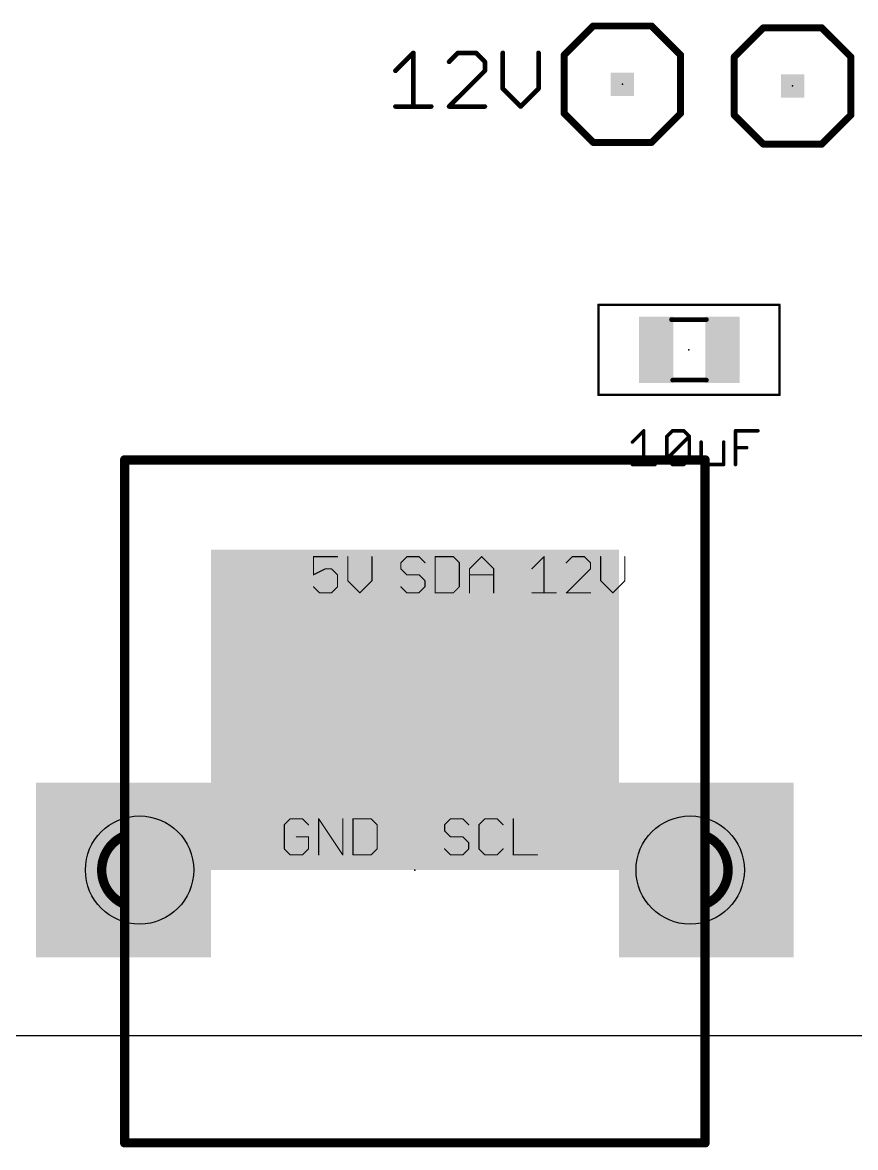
# Model space of a CAD drawing. Extents: x -5 to 95, y -7 to 91.
# Drawn here: x 57.83 to 75.98, y -5.34 to 19.19 of the extents above; entities that cross this region are included whole.
import ezdxf

# ---------------------------------------------------------------- set-up
doc = ezdxf.new("R2010")
doc.units = 0
for name, color, linetype in [('20', 7, 'CONTINUOUS'), ('21', 253, 'CONTINUOUS'), ('23', 7, 'CONTINUOUS'), ('27', 253, 'CONTINUOUS'), ('39', 22, 'CONTINUOUS'), ('41', 22, 'CONTINUOUS'), ('42', 175, 'CONTINUOUS'), ('43', 82, 'CONTINUOUS'), ('51', 253, 'CONTINUOUS')]:
    doc.layers.add(name, color=color, linetype=linetype)

# ---------------------------------------------------------------- blocks, each defined once
blk = doc.blocks.new('RECT')
blk.add_solid([(-0.5, -0.5), (0.5, -0.5), (-0.5, 0.5), (0.5, 0.5)])

msp = doc.modelspace()

# ---------------------------------------------------------------- linework, layer by layer
at = {"layer": '20'}
msp.add_line((-5, -2.9), (95, -2.9), dxfattribs=at)
for centre in [(60.38, 0.7098), (72.38, 0.7098)]:
    msp.add_circle(centre, 1.18, dxfattribs=at)
at = {"layer": '21'}
for points, const_width in [([(70.2671, 19.1177), (69.6321, 18.4827)], 0.1524), ([(70.2671, 19.1177), (71.5371, 19.1177)], 0.1524), ([(71.5371, 19.1177), (72.1721, 18.4827)], 0.1524), ([(73.9757, 19.0792), (73.3407, 18.4442)], 0.1524), ([(73.9757, 19.0792), (75.2457, 19.0792)], 0.1524), ([(75.2457, 19.0792), (75.8807, 18.4442)], 0.1524), ([(69.6321, 18.4827), (69.6321, 17.2127)], 0.1524), ([(72.1721, 18.4827), (72.1721, 17.2127)], 0.1524), ([(73.3407, 18.4442), (73.3407, 17.1742)], 0.1524), ([(75.8807, 18.4442), (75.8807, 17.1742)], 0.1524), ([(69.6321, 17.2127), (70.2671, 16.5777)], 0.1524), ([(72.1721, 17.2127), (71.5371, 16.5777)], 0.1524), ([(73.3407, 17.1742), (73.9757, 16.5392)], 0.1524), ([(75.8807, 17.1742), (75.2457, 16.5392)], 0.1524), ([(71.5371, 16.5777), (70.2671, 16.5777)], 0.1524), ([(75.2457, 16.5392), (73.9757, 16.5392)], 0.1524), ([(72.7049, 9.6548), (60.055, 9.6548)], 0.2032), ([(60.055, 9.6548), (60.055, 1.4598)], 0.2032), ([(72.7049, -0.0402), (72.7049, 9.6548)], 0.2032), ([(64.6955, 7.5431), (64.1702, 7.5431)], 0.0254), ([(64.1702, 7.5431), (64.1702, 7.1491)], 0.0254), ([(64.9186, 7.5431), (64.9186, 7.0177)], 0.0254), ([(65.4439, 7.0177), (65.4439, 7.5431)], 0.0254), ([(66.2065, 7.5431), (66.0752, 7.4118)], 0.0254), ([(66.0752, 7.4118), (66.0752, 7.2804)], 0.0254), ([(66.4692, 7.5431), (66.2065, 7.5431)], 0.0254), ([(66.6005, 7.4118), (66.4692, 7.5431)], 0.0254), ([(66.8236, 7.5431), (66.8236, 6.755)], 0.0254), ([(67.2176, 7.5431), (66.8236, 7.5431)], 0.0254), ([(67.3489, 7.4118), (67.2176, 7.5431)], 0.0254), ([(67.3489, 6.8864), (67.3489, 7.4118)], 0.0254), ([(67.572, 7.2804), (67.8347, 7.5431)], 0.0254), ([(67.8347, 7.5431), (68.0974, 7.2804)], 0.0254), ([(68.9327, 7.2804), (69.1953, 7.5431)], 0.0254), ([(69.1953, 7.5431), (69.1953, 6.755)], 0.0254), ([(69.8124, 7.5431), (69.6811, 7.4118)], 0.0254), ([(70.0751, 7.5431), (69.8124, 7.5431)], 0.0254), ([(70.2064, 7.4118), (70.0751, 7.5431)], 0.0254), ([(70.2064, 7.2804), (70.2064, 7.4118)], 0.0254), ([(70.4295, 7.5431), (70.4295, 7.0177)], 0.0254), ([(70.9549, 7.0177), (70.9549, 7.5431)], 0.0254), ([(64.1702, 7.1491), (64.4328, 7.2804)], 0.0254), ([(64.4328, 7.2804), (64.5642, 7.2804)], 0.0254), ([(64.5642, 7.2804), (64.6955, 7.1491)], 0.0254), ([(64.6955, 7.1491), (64.6955, 6.8864)], 0.0254), ([(66.0752, 7.2804), (66.2065, 7.1491)], 0.0254), ([(66.2065, 7.1491), (66.4692, 7.1491)], 0.0254), ([(66.4692, 7.1491), (66.6005, 7.0177)], 0.0254), ([(67.572, 6.755), (67.572, 7.2804)], 0.0254), ([(67.572, 7.1491), (68.0974, 7.1491)], 0.0254), ([(68.0974, 7.2804), (68.0974, 6.755)], 0.0254), ([(69.6811, 6.755), (70.2064, 7.2804)], 0.0254), ([(64.3015, 6.755), (64.1702, 6.8864)], 0.0254), ([(64.6955, 6.8864), (64.5642, 6.755)], 0.0254), ([(64.9186, 7.0177), (65.1813, 6.755)], 0.0254), ([(65.1813, 6.755), (65.4439, 7.0177)], 0.0254), ([(66.2065, 6.755), (66.0752, 6.8864)], 0.0254), ([(66.6005, 6.8864), (66.4692, 6.755)], 0.0254), ([(66.6005, 7.0177), (66.6005, 6.8864)], 0.0254), ([(67.2176, 6.755), (67.3489, 6.8864)], 0.0254), ([(70.4295, 7.0177), (70.6922, 6.755)], 0.0254), ([(70.6922, 6.755), (70.9549, 7.0177)], 0.0254), ([(64.5642, 6.755), (64.3015, 6.755)], 0.0254), ([(66.4692, 6.755), (66.2065, 6.755)], 0.0254), ([(66.8236, 6.755), (67.2176, 6.755)], 0.0254), ([(68.9327, 6.755), (69.458, 6.755)], 0.0254), ([(70.2064, 6.755), (69.6811, 6.755)], 0.0254), ([(63.6665, 1.8281), (63.5352, 1.6968)], 0.0254), ([(63.9292, 1.8281), (63.6665, 1.8281)], 0.0254), ([(64.0605, 1.6968), (63.9292, 1.8281)], 0.0254), ([(64.2836, 1.04), (64.2836, 1.8281)], 0.0254), ([(64.2836, 1.8281), (64.8089, 1.04)], 0.0254), ([(64.8089, 1.04), (64.8089, 1.8281)], 0.0254), ([(65.032, 1.8281), (65.032, 1.04)], 0.0254), ([(65.426, 1.8281), (65.032, 1.8281)], 0.0254), ([(65.5574, 1.6968), (65.426, 1.8281)], 0.0254), ([(67.159, 1.8281), (67.0277, 1.6968)], 0.0254), ([(67.4217, 1.8281), (67.159, 1.8281)], 0.0254), ([(67.553, 1.6968), (67.4217, 1.8281)], 0.0254), ([(67.9074, 1.8281), (67.7761, 1.6968)], 0.0254), ([(68.1701, 1.8281), (67.9074, 1.8281)], 0.0254), ([(68.3014, 1.6968), (68.1701, 1.8281)], 0.0254), ([(68.5245, 1.8281), (68.5245, 1.04)], 0.0254), ([(60.055, 1.4598), (60.055, -0.0402)], 0.2032), ([(63.5352, 1.6968), (63.5352, 1.1714)], 0.0254), ([(65.5574, 1.1714), (65.5574, 1.6968)], 0.0254), ([(67.0277, 1.6968), (67.0277, 1.5654)], 0.0254), ([(67.0277, 1.5654), (67.159, 1.4341)], 0.0254), ([(67.7761, 1.6968), (67.7761, 1.1714)], 0.0254), ([(64.0605, 1.4341), (63.7978, 1.4341)], 0.0254), ([(64.0605, 1.1714), (64.0605, 1.4341)], 0.0254), ([(67.159, 1.4341), (67.4217, 1.4341)], 0.0254), ([(67.4217, 1.4341), (67.553, 1.3027)], 0.0254), ([(67.553, 1.3027), (67.553, 1.1714)], 0.0254), ([(63.5352, 1.1714), (63.6665, 1.04)], 0.0254), ([(63.6665, 1.04), (63.9292, 1.04)], 0.0254), ([(63.9292, 1.04), (64.0605, 1.1714)], 0.0254), ([(65.032, 1.04), (65.426, 1.04)], 0.0254), ([(65.426, 1.04), (65.5574, 1.1714)], 0.0254), ([(67.159, 1.04), (67.0277, 1.1714)], 0.0254), ([(67.4217, 1.04), (67.159, 1.04)], 0.0254), ([(67.553, 1.1714), (67.4217, 1.04)], 0.0254), ([(67.7761, 1.1714), (67.9074, 1.04)], 0.0254), ([(67.9074, 1.04), (68.1701, 1.04)], 0.0254), ([(68.1701, 1.04), (68.3014, 1.1714)], 0.0254), ([(68.5245, 1.04), (69.0499, 1.04)], 0.0254), ([(60.055, -0.0402), (60.055, -5.2402)], 0.2032), ([(72.7049, -5.2402), (72.7049, -0.0402)], 0.2032), ([(60.055, -5.2402), (72.7049, -5.2402)], 0.2032)]:
    msp.add_lwpolyline(points, dxfattribs=dict(at, const_width=const_width))
for points, const_width in [([(70.2671, 19.1558, 1), (70.2671, 19.0796)], 0.0762), ([(70.294, 19.0908, 1), (70.2401, 19.1447)], 0.0762), ([(71.564, 19.1447, 1), (71.5101, 19.0908)], 0.0762), ([(71.5371, 19.0796, 1), (71.5371, 19.1558)], 0.0762), ([(73.9757, 19.1173, 1), (73.9757, 19.0411)], 0.0762), ([(74.0027, 19.0522, 1), (73.9488, 19.1061)], 0.0762), ([(75.2727, 19.1061, 1), (75.2188, 19.0522)], 0.0762), ([(75.2457, 19.0411, 1), (75.2457, 19.1173)], 0.0762), ([(69.6051, 18.5097, 1), (69.659, 18.4558)], 0.0762), ([(69.6702, 18.4827, 1), (69.594, 18.4827)], 0.0762), ([(72.2102, 18.4827, 1), (72.134, 18.4827)], 0.0762), ([(72.1451, 18.4558, 1), (72.199, 18.5097)], 0.0762), ([(73.3788, 18.4442, 1), (73.3026, 18.4442)], 0.0762), ([(73.3138, 18.4711, 1), (73.3677, 18.4172)], 0.0762), ([(75.9188, 18.4442, 1), (75.8426, 18.4442)], 0.0762), ([(75.8538, 18.4172, 1), (75.9077, 18.4711)], 0.0762), ([(69.659, 17.2397, 1), (69.6051, 17.1858)], 0.0762), ([(69.594, 17.2127, 1), (69.6702, 17.2127)], 0.0762), ([(72.134, 17.2127, 1), (72.2102, 17.2127)], 0.0762), ([(72.199, 17.1858, 1), (72.1451, 17.2397)], 0.0762), ([(73.3677, 17.2011, 1), (73.3138, 17.1472)], 0.0762), ([(73.3026, 17.1742, 1), (73.3788, 17.1742)], 0.0762), ([(75.8426, 17.1742, 1), (75.9188, 17.1742)], 0.0762), ([(75.9077, 17.1472, 1), (75.8538, 17.2011)], 0.0762), ([(70.2671, 16.6158, 1), (70.2671, 16.5396)], 0.0762), ([(70.2401, 16.5508, 1), (70.294, 16.6047)], 0.0762), ([(71.5101, 16.6047, 1), (71.564, 16.5508)], 0.0762), ([(71.5371, 16.5396, 1), (71.5371, 16.6158)], 0.0762), ([(73.9757, 16.5773, 1), (73.9757, 16.5011)], 0.0762), ([(73.9488, 16.5122, 1), (74.0027, 16.5661)], 0.0762), ([(75.2188, 16.5661, 1), (75.2727, 16.5122)], 0.0762), ([(75.2457, 16.5011, 1), (75.2457, 16.5773)], 0.0762), ([(60.055, 9.7056, 1), (60.055, 9.604)], 0.1016), ([(60.1058, 9.6548, 1), (60.0042, 9.6548)], 0.1016), ([(72.7557, 9.6548, 1), (72.6542, 9.6548)], 0.1016), ([(72.7049, 9.604, 1), (72.7049, 9.7056)], 0.1016), ([(64.1702, 7.5495, 1), (64.1702, 7.5368)], 0.0127), ([(64.1765, 7.5431, 1), (64.1638, 7.5431)], 0.0127), ([(64.6955, 7.5368, 1), (64.6955, 7.5495)], 0.0127), ([(64.9249, 7.5431, 1), (64.9122, 7.5431)], 0.0127), ([(65.4503, 7.5431, 1), (65.4376, 7.5431)], 0.0127), ([(66.0815, 7.4118, 1), (66.0688, 7.4118)], 0.0127), ([(66.0707, 7.4162, 1), (66.0796, 7.4073)], 0.0127), ([(66.2065, 7.5495, 1), (66.2065, 7.5368)], 0.0127), ([(66.211, 7.5386, 1), (66.202, 7.5476)], 0.0127), ([(66.4737, 7.5476, 1), (66.4647, 7.5386)], 0.0127), ([(66.4692, 7.5368, 1), (66.4692, 7.5495)], 0.0127), ([(66.596, 7.4073, 1), (66.605, 7.4162)], 0.0127), ([(66.8236, 7.5495, 1), (66.8236, 7.5368)], 0.0127), ([(66.8299, 7.5431, 1), (66.8172, 7.5431)], 0.0127), ([(67.2221, 7.5476, 1), (67.2131, 7.5386)], 0.0127), ([(67.2176, 7.5368, 1), (67.2176, 7.5495)], 0.0127), ([(67.3553, 7.4118, 1), (67.3426, 7.4118)], 0.0127), ([(67.3445, 7.4073, 1), (67.3534, 7.4162)], 0.0127), ([(67.8392, 7.5476, 1), (67.8302, 7.5386)], 0.0127), ([(67.8392, 7.5386, 1), (67.8302, 7.5476)], 0.0127), ([(69.2017, 7.5431, 1), (69.189, 7.5431)], 0.0127), ([(69.1998, 7.5386, 1), (69.1909, 7.5476)], 0.0127), ([(69.6766, 7.4162, 1), (69.6856, 7.4073)], 0.0127), ([(69.8124, 7.5495, 1), (69.8124, 7.5368)], 0.0127), ([(69.8169, 7.5386, 1), (69.8079, 7.5476)], 0.0127), ([(70.0796, 7.5476, 1), (70.0706, 7.5386)], 0.0127), ([(70.0751, 7.5368, 1), (70.0751, 7.5495)], 0.0127), ([(70.2128, 7.4118, 1), (70.2001, 7.4118)], 0.0127), ([(70.202, 7.4073, 1), (70.2109, 7.4162)], 0.0127), ([(70.4358, 7.5431, 1), (70.4231, 7.5431)], 0.0127), ([(70.9612, 7.5431, 1), (70.9485, 7.5431)], 0.0127), ([(64.1673, 7.1547, 1), (64.173, 7.1434)], 0.0127), ([(64.1638, 7.1491, 1), (64.1765, 7.1491)], 0.0127), ([(64.4328, 7.2868, 1), (64.4328, 7.2741)], 0.0127), ([(64.4357, 7.2747, 1), (64.43, 7.2861)], 0.0127), ([(64.5687, 7.2849, 1), (64.5597, 7.2759)], 0.0127), ([(64.5642, 7.2741, 1), (64.5642, 7.2868)], 0.0127), ([(64.7019, 7.1491, 1), (64.6892, 7.1491)], 0.0127), ([(64.691, 7.1446, 1), (64.7, 7.1536)], 0.0127), ([(66.0796, 7.2849, 1), (66.0707, 7.2759)], 0.0127), ([(66.0688, 7.2804, 1), (66.0815, 7.2804)], 0.0127), ([(66.2065, 7.1554, 1), (66.2065, 7.1427)], 0.0127), ([(66.202, 7.1446, 1), (66.211, 7.1536)], 0.0127), ([(66.4737, 7.1536, 1), (66.4647, 7.1446)], 0.0127), ([(66.4692, 7.1427, 1), (66.4692, 7.1554)], 0.0127), ([(67.5783, 7.2804, 1), (67.5656, 7.2804)], 0.0127), ([(67.5675, 7.2849, 1), (67.5765, 7.2759)], 0.0127), ([(67.572, 7.1554, 1), (67.572, 7.1427)], 0.0127), ([(68.1037, 7.2804, 1), (68.091, 7.2804)], 0.0127), ([(68.0929, 7.2759, 1), (68.1019, 7.2849)], 0.0127), ([(68.0974, 7.1427, 1), (68.0974, 7.1554)], 0.0127), ([(68.9282, 7.2849, 1), (68.9371, 7.2759)], 0.0127), ([(70.2001, 7.2804, 1), (70.2128, 7.2804)], 0.0127), ([(70.2109, 7.2759, 1), (70.202, 7.2849)], 0.0127), ([(64.1746, 6.8909, 1), (64.1657, 6.8819)], 0.0127), ([(64.6892, 6.8864, 1), (64.7019, 6.8864)], 0.0127), ([(64.7, 6.8819, 1), (64.691, 6.8909)], 0.0127), ([(64.9231, 7.0222, 1), (64.9141, 7.0132)], 0.0127), ([(64.9122, 7.0177, 1), (64.9249, 7.0177)], 0.0127), ([(65.4376, 7.0177, 1), (65.4503, 7.0177)], 0.0127), ([(65.4484, 7.0132, 1), (65.4395, 7.0222)], 0.0127), ([(66.0796, 6.8909, 1), (66.0707, 6.8819)], 0.0127), ([(66.6069, 7.0177, 1), (66.5942, 7.0177)], 0.0127), ([(66.5942, 6.8864, 1), (66.6069, 6.8864)], 0.0127), ([(66.596, 7.0132, 1), (66.605, 7.0222)], 0.0127), ([(66.605, 6.8819, 1), (66.596, 6.8909)], 0.0127), ([(67.3426, 6.8864, 1), (67.3553, 6.8864)], 0.0127), ([(67.3534, 6.8819, 1), (67.3445, 6.8909)], 0.0127), ([(70.434, 7.0222, 1), (70.425, 7.0132)], 0.0127), ([(70.4231, 7.0177, 1), (70.4358, 7.0177)], 0.0127), ([(70.9485, 7.0177, 1), (70.9612, 7.0177)], 0.0127), ([(70.9594, 7.0132, 1), (70.9504, 7.0222)], 0.0127), ([(64.3015, 6.7614, 1), (64.3015, 6.7487)], 0.0127), ([(64.297, 6.7505, 1), (64.306, 6.7595)], 0.0127), ([(64.5597, 6.7595, 1), (64.5687, 6.7505)], 0.0127), ([(64.5642, 6.7487, 1), (64.5642, 6.7614)], 0.0127), ([(65.1768, 6.7595, 1), (65.1857, 6.7505)], 0.0127), ([(65.1768, 6.7505, 1), (65.1857, 6.7595)], 0.0127), ([(66.2065, 6.7614, 1), (66.2065, 6.7487)], 0.0127), ([(66.202, 6.7505, 1), (66.211, 6.7595)], 0.0127), ([(66.4647, 6.7595, 1), (66.4737, 6.7505)], 0.0127), ([(66.4692, 6.7487, 1), (66.4692, 6.7614)], 0.0127), ([(66.8236, 6.7614, 1), (66.8236, 6.7487)], 0.0127), ([(66.8172, 6.755, 1), (66.8299, 6.755)], 0.0127), ([(67.2131, 6.7595, 1), (67.2221, 6.7505)], 0.0127), ([(67.2176, 6.7487, 1), (67.2176, 6.7614)], 0.0127), ([(67.5656, 6.755, 1), (67.5783, 6.755)], 0.0127), ([(68.091, 6.755, 1), (68.1037, 6.755)], 0.0127), ([(68.9327, 6.7614, 1), (68.9327, 6.7487)], 0.0127), ([(69.189, 6.755, 1), (69.2017, 6.755)], 0.0127), ([(69.458, 6.7487, 1), (69.458, 6.7614)], 0.0127), ([(69.6811, 6.7614, 1), (69.6811, 6.7487)], 0.0127), ([(69.6766, 6.7595, 1), (69.6856, 6.7505)], 0.0127), ([(70.2064, 6.7487, 1), (70.2064, 6.7614)], 0.0127), ([(70.6877, 6.7595, 1), (70.6967, 6.7505)], 0.0127), ([(70.6877, 6.7505, 1), (70.6967, 6.7595)], 0.0127), ([(63.6665, 1.8345, 1), (63.6665, 1.8218)], 0.0127), ([(63.671, 1.8236, 1), (63.662, 1.8326)], 0.0127), ([(63.9337, 1.8326, 1), (63.9247, 1.8236)], 0.0127), ([(63.9292, 1.8218, 1), (63.9292, 1.8345)], 0.0127), ([(64.2899, 1.8281, 1), (64.2772, 1.8281)], 0.0127), ([(64.2888, 1.8316, 1), (64.2783, 1.8246)], 0.0127), ([(64.8153, 1.8281, 1), (64.8026, 1.8281)], 0.0127), ([(65.0383, 1.8281, 1), (65.0256, 1.8281)], 0.0127), ([(65.032, 1.8345, 1), (65.032, 1.8218)], 0.0127), ([(65.4305, 1.8326, 1), (65.4215, 1.8236)], 0.0127), ([(65.426, 1.8218, 1), (65.426, 1.8345)], 0.0127), ([(67.159, 1.8345, 1), (67.159, 1.8218)], 0.0127), ([(67.1635, 1.8236, 1), (67.1545, 1.8326)], 0.0127), ([(67.4262, 1.8326, 1), (67.4172, 1.8236)], 0.0127), ([(67.4217, 1.8218, 1), (67.4217, 1.8345)], 0.0127), ([(67.9074, 1.8345, 1), (67.9074, 1.8218)], 0.0127), ([(67.9119, 1.8236, 1), (67.9029, 1.8326)], 0.0127), ([(68.1746, 1.8326, 1), (68.1656, 1.8236)], 0.0127), ([(68.1701, 1.8218, 1), (68.1701, 1.8345)], 0.0127), ([(68.5308, 1.8281, 1), (68.5181, 1.8281)], 0.0127), ([(60.055, 1.4598, 0.6672), (60.055, -0.0402)], 0.2032), ([(60.1058, 1.4598, 1), (60.0042, 1.4598)], 0.1016), ([(60.0042, 1.4598, 1), (60.1058, 1.4598)], 0.1016), ([(60.0745, 1.4129, 1), (60.0354, 1.5067)], 0.1016), ([(63.5415, 1.6968, 1), (63.5288, 1.6968)], 0.0127), ([(63.5307, 1.7012, 1), (63.5396, 1.6923)], 0.0127), ([(64.056, 1.6923, 1), (64.065, 1.7012)], 0.0127), ([(65.5637, 1.6968, 1), (65.551, 1.6968)], 0.0127), ([(65.5529, 1.6923, 1), (65.5619, 1.7012)], 0.0127), ([(67.034, 1.6968, 1), (67.0213, 1.6968)], 0.0127), ([(67.0213, 1.5654, 1), (67.034, 1.5654)], 0.0127), ([(67.0232, 1.7012, 1), (67.0321, 1.6923)], 0.0127), ([(67.0321, 1.5699, 1), (67.0232, 1.5609)], 0.0127), ([(67.5485, 1.6923, 1), (67.5575, 1.7012)], 0.0127), ([(67.7824, 1.6968, 1), (67.7697, 1.6968)], 0.0127), ([(67.7716, 1.7012, 1), (67.7806, 1.6923)], 0.0127), ([(68.297, 1.6923, 1), (68.3059, 1.7012)], 0.0127), ([(72.7049, -0.0402, 0.6672), (72.7049, 1.4598)], 0.2032), ([(72.7245, 1.5067, 1), (72.6854, 1.4129)], 0.1016), ([(63.7978, 1.4404, 1), (63.7978, 1.4277)], 0.0127), ([(64.0669, 1.4341, 1), (64.0542, 1.4341)], 0.0127), ([(64.0605, 1.4277, 1), (64.0605, 1.4404)], 0.0127), ([(67.159, 1.4404, 1), (67.159, 1.4277)], 0.0127), ([(67.1545, 1.4296, 1), (67.1635, 1.4386)], 0.0127), ([(67.4262, 1.4386, 1), (67.4172, 1.4296)], 0.0127), ([(67.4217, 1.4277, 1), (67.4217, 1.4404)], 0.0127), ([(67.5594, 1.3027, 1), (67.5467, 1.3027)], 0.0127), ([(67.5485, 1.2982, 1), (67.5575, 1.3072)], 0.0127), ([(63.5396, 1.1759, 1), (63.5307, 1.1669)], 0.0127), ([(63.5288, 1.1714, 1), (63.5415, 1.1714)], 0.0127), ([(63.6665, 1.0464, 1), (63.6665, 1.0337)], 0.0127), ([(63.662, 1.0355, 1), (63.671, 1.0445)], 0.0127), ([(63.9247, 1.0445, 1), (63.9337, 1.0355)], 0.0127), ([(63.9292, 1.0337, 1), (63.9292, 1.0464)], 0.0127), ([(64.0542, 1.1714, 1), (64.0669, 1.1714)], 0.0127), ([(64.065, 1.1669, 1), (64.056, 1.1759)], 0.0127), ([(64.2772, 1.04, 1), (64.2899, 1.04)], 0.0127), ([(64.8026, 1.04, 1), (64.8153, 1.04)], 0.0127), ([(64.8037, 1.0365, 1), (64.8142, 1.0436)], 0.0127), ([(65.0256, 1.04, 1), (65.0383, 1.04)], 0.0127), ([(65.032, 1.0464, 1), (65.032, 1.0337)], 0.0127), ([(65.4215, 1.0445, 1), (65.4305, 1.0355)], 0.0127), ([(65.426, 1.0337, 1), (65.426, 1.0464)], 0.0127), ([(65.551, 1.1714, 1), (65.5637, 1.1714)], 0.0127), ([(65.5619, 1.1669, 1), (65.5529, 1.1759)], 0.0127), ([(67.0321, 1.1759, 1), (67.0232, 1.1669)], 0.0127), ([(67.159, 1.0464, 1), (67.159, 1.0337)], 0.0127), ([(67.1545, 1.0355, 1), (67.1635, 1.0445)], 0.0127), ([(67.4172, 1.0445, 1), (67.4262, 1.0355)], 0.0127), ([(67.4217, 1.0337, 1), (67.4217, 1.0464)], 0.0127), ([(67.5467, 1.1714, 1), (67.5594, 1.1714)], 0.0127), ([(67.5575, 1.1669, 1), (67.5485, 1.1759)], 0.0127), ([(67.7806, 1.1759, 1), (67.7716, 1.1669)], 0.0127), ([(67.7697, 1.1714, 1), (67.7824, 1.1714)], 0.0127), ([(67.9074, 1.0464, 1), (67.9074, 1.0337)], 0.0127), ([(67.9029, 1.0355, 1), (67.9119, 1.0445)], 0.0127), ([(68.1656, 1.0445, 1), (68.1746, 1.0355)], 0.0127), ([(68.1701, 1.0337, 1), (68.1701, 1.0464)], 0.0127), ([(68.3059, 1.1669, 1), (68.297, 1.1759)], 0.0127), ([(68.5245, 1.0464, 1), (68.5245, 1.0337)], 0.0127), ([(68.5181, 1.04, 1), (68.5308, 1.04)], 0.0127), ([(69.0499, 1.0337, 1), (69.0499, 1.0464)], 0.0127), ([(60.1058, -0.0402, 1), (60.0042, -0.0402)], 0.1016), ([(60.0042, -0.0402, 1), (60.1058, -0.0402)], 0.1016), ([(60.0354, -0.0871, 1), (60.0745, 0.0067)], 0.1016), ([(72.6854, 0.0067, 1), (72.7245, -0.0871)], 0.1016), ([(72.7557, -0.0402, 1), (72.6542, -0.0402)], 0.1016), ([(72.6542, -0.0402, 1), (72.7557, -0.0402)], 0.1016), ([(60.055, -5.1894, 1), (60.055, -5.291)], 0.1016), ([(72.7049, -5.291, 1), (72.7049, -5.1894)], 0.1016), ([(60.0042, -5.2402, 1), (60.1058, -5.2402)], 0.1016), ([(72.6542, -5.2402, 1), (72.7557, -5.2402)], 0.1016)]:
    msp.add_lwpolyline(points, format="xyb", dxfattribs=dict(at, const_width=const_width))
at = {"layer": '23'}
for p in [(70.9021, 17.8477), (74.6107, 17.8092), (72.3533, 12.0543), (66.38, 0.7098)]:
    msp.add_point(p, dxfattribs=at)
at = {"layer": '27'}
for points, const_width in [([(65.9566, 18.1413), (66.3464, 18.5311)], 0.1016), ([(66.3464, 18.5311), (66.3464, 17.3617)], 0.1016), ([(67.3209, 18.5311), (67.126, 18.3362)], 0.1016), ([(67.7107, 18.5311), (67.3209, 18.5311)], 0.1016), ([(67.9056, 18.3362), (67.7107, 18.5311)], 0.1016), ([(68.2954, 18.5311), (68.2954, 17.7515)], 0.1016), ([(69.075, 17.7515), (69.075, 18.5311)], 0.1016), ([(67.126, 17.3617), (67.9056, 18.1413)], 0.1016), ([(67.9056, 18.1413), (67.9056, 18.3362)], 0.1016), ([(68.2954, 17.7515), (68.6852, 17.3617)], 0.1016), ([(68.6852, 17.3617), (69.075, 17.7515)], 0.1016), ([(65.9566, 17.3617), (66.7362, 17.3617)], 0.1016), ([(67.9056, 17.3617), (67.126, 17.3617)], 0.1016), ([(71.1214, 10.0439), (71.3671, 10.2897)], 0.0762), ([(71.3671, 10.2897), (71.3671, 9.5524)], 0.0762), ([(71.8698, 10.1668), (71.9926, 10.2897)], 0.0762), ([(71.9926, 10.2897), (72.2384, 10.2897)], 0.0762), ([(72.2384, 10.2897), (72.3613, 10.1668)], 0.0762), ([(73.3666, 9.5524), (73.3666, 10.2897)], 0.0762), ([(73.3666, 10.2897), (73.8581, 10.2897)], 0.0762), ([(71.8698, 9.6753), (71.8698, 10.1668)], 0.0762), ([(71.8698, 9.6753), (72.3613, 10.1668)], 0.0762), ([(72.3613, 10.1668), (72.3613, 9.6753)], 0.0762), ([(72.6182, 10.0439), (72.6182, 9.6753)], 0.0762), ([(73.1097, 9.5524), (73.1097, 10.0439)], 0.0762), ([(73.3666, 9.921), (73.6124, 9.921)], 0.0762), ([(71.1214, 9.5524), (71.6128, 9.5524)], 0.0762), ([(71.9926, 9.5524), (71.8698, 9.6753)], 0.0762), ([(72.2384, 9.5524), (71.9926, 9.5524)], 0.0762), ([(72.3613, 9.6753), (72.2384, 9.5524)], 0.0762), ([(72.6182, 9.6753), (72.7411, 9.5524)], 0.0762), ([(72.7411, 9.5524), (73.1097, 9.5524)], 0.0762)]:
    msp.add_lwpolyline(points, dxfattribs=dict(at, const_width=const_width))
for points, const_width in [([(66.3718, 18.5311, 1), (66.321, 18.5311)], 0.0508), ([(66.3643, 18.5131, 1), (66.3284, 18.5491)], 0.0508), ([(67.3209, 18.5565, 1), (67.3209, 18.5057)], 0.0508), ([(67.3388, 18.5131, 1), (67.3029, 18.5491)], 0.0508), ([(67.7286, 18.5491, 1), (67.6927, 18.5131)], 0.0508), ([(67.7107, 18.5057, 1), (67.7107, 18.5565)], 0.0508), ([(68.3208, 18.5311, 1), (68.27, 18.5311)], 0.0508), ([(69.1004, 18.5311, 1), (69.0496, 18.5311)], 0.0508), ([(65.9386, 18.1593, 1), (65.9746, 18.1233)], 0.0508), ([(67.108, 18.3542, 1), (67.1439, 18.3182)], 0.0508), ([(67.931, 18.3362, 1), (67.8802, 18.3362)], 0.0508), ([(67.8802, 18.1413, 1), (67.931, 18.1413)], 0.0508), ([(67.8876, 18.3182, 1), (67.9235, 18.3542)], 0.0508), ([(67.9235, 18.1233, 1), (67.8876, 18.1593)], 0.0508), ([(68.3133, 17.7695, 1), (68.2774, 17.7335)], 0.0508), ([(68.27, 17.7515, 1), (68.3208, 17.7515)], 0.0508), ([(69.0496, 17.7515, 1), (69.1004, 17.7515)], 0.0508), ([(69.0929, 17.7335, 1), (69.057, 17.7695)], 0.0508), ([(65.9566, 17.3871, 1), (65.9566, 17.3363)], 0.0508), ([(66.321, 17.3617, 1), (66.3718, 17.3617)], 0.0508), ([(66.7362, 17.3363, 1), (66.7362, 17.3871)], 0.0508), ([(67.108, 17.3797, 1), (67.1439, 17.3437)], 0.0508), ([(67.126, 17.3871, 1), (67.126, 17.3363)], 0.0508), ([(67.9056, 17.3363, 1), (67.9056, 17.3871)], 0.0508), ([(68.6672, 17.3797, 1), (68.7031, 17.3437)], 0.0508), ([(68.6672, 17.3437, 1), (68.7031, 17.3797)], 0.0508), ([(71.3862, 10.2897, 1), (71.3481, 10.2897)], 0.0381), ([(71.3806, 10.2762, 1), (71.3536, 10.3031)], 0.0381), ([(71.9926, 10.3087, 1), (71.9926, 10.2706)], 0.0381), ([(72.0061, 10.2762, 1), (71.9792, 10.3031)], 0.0381), ([(72.2519, 10.3031, 1), (72.2249, 10.2762)], 0.0381), ([(72.2384, 10.2706, 1), (72.2384, 10.3087)], 0.0381), ([(73.3666, 10.3087, 1), (73.3666, 10.2706)], 0.0381), ([(73.3857, 10.2897, 1), (73.3476, 10.2897)], 0.0381), ([(73.8581, 10.2706, 1), (73.8581, 10.3087)], 0.0381), ([(71.1079, 10.0574, 1), (71.1348, 10.0304)], 0.0381), ([(71.8563, 10.1803, 1), (71.8832, 10.1533)], 0.0381), ([(71.8888, 10.1668, 1), (71.8507, 10.1668)], 0.0381), ([(72.3803, 10.1668, 1), (72.3422, 10.1668)], 0.0381), ([(72.3747, 10.1533, 1), (72.3478, 10.1803)], 0.0381), ([(72.3478, 10.1533, 1), (72.3747, 10.1803)], 0.0381), ([(72.6372, 10.0439, 1), (72.5991, 10.0439)], 0.0381), ([(73.1287, 10.0439, 1), (73.0906, 10.0439)], 0.0381), ([(73.3666, 9.9401, 1), (73.3666, 9.902)], 0.0381), ([(73.6124, 9.902, 1), (73.6124, 9.9401)], 0.0381), ([(71.1214, 9.5715, 1), (71.1214, 9.5334)], 0.0381), ([(71.3481, 9.5524, 1), (71.3862, 9.5524)], 0.0381), ([(71.6128, 9.5334, 1), (71.6128, 9.5715)], 0.0381), ([(71.8832, 9.6888, 1), (71.8563, 9.6618)], 0.0381), ([(71.8563, 9.6888, 1), (71.8832, 9.6618)], 0.0381), ([(71.8507, 9.6753, 1), (71.8888, 9.6753)], 0.0381), ([(71.9926, 9.5715, 1), (71.9926, 9.5334)], 0.0381), ([(71.9792, 9.539, 1), (72.0061, 9.5659)], 0.0381), ([(72.2249, 9.5659, 1), (72.2519, 9.539)], 0.0381), ([(72.2384, 9.5334, 1), (72.2384, 9.5715)], 0.0381), ([(72.3422, 9.6753, 1), (72.3803, 9.6753)], 0.0381), ([(72.3747, 9.6618, 1), (72.3478, 9.6888)], 0.0381), ([(72.6317, 9.6888, 1), (72.6047, 9.6618)], 0.0381), ([(72.5991, 9.6753, 1), (72.6372, 9.6753)], 0.0381), ([(72.7411, 9.5715, 1), (72.7411, 9.5334)], 0.0381), ([(72.7276, 9.539, 1), (72.7545, 9.5659)], 0.0381), ([(73.0906, 9.5524, 1), (73.1287, 9.5524)], 0.0381), ([(73.1097, 9.5334, 1), (73.1097, 9.5715)], 0.0381), ([(73.3476, 9.5524, 1), (73.3857, 9.5524)], 0.0381)]:
    msp.add_lwpolyline(points, format="xyb", dxfattribs=dict(at, const_width=const_width))
at = {"layer": '39', "const_width": 0.0508}
for points in [[(70.3803, 13.0373), (74.3263, 13.0373)], [(70.3803, 11.0713), (70.3803, 13.0373)], [(74.3263, 13.0373), (74.3263, 11.0713)], [(74.3263, 11.0713), (70.3803, 11.0713)]]:
    msp.add_lwpolyline(points, dxfattribs=at)
at = {"layer": '39', "const_width": 0.0254}
for points in [[(70.3803, 13.05, 1), (70.3803, 13.0246)], [(70.393, 13.0373, 1), (70.3676, 13.0373)], [(74.339, 13.0373, 1), (74.3136, 13.0373)], [(74.3263, 13.0246, 1), (74.3263, 13.05)], [(70.3803, 11.084, 1), (70.3803, 11.0586)], [(70.3676, 11.0713, 1), (70.393, 11.0713)], [(74.3136, 11.0713, 1), (74.339, 11.0713)], [(74.3263, 11.0586, 1), (74.3263, 11.084)]]:
    msp.add_lwpolyline(points, format="xyb", dxfattribs=at)
at = {"layer": '51', "const_width": 0.1016}
for points in [[(71.9723, 12.7143), (72.7343, 12.7143)], [(71.9973, 11.3943), (72.7343, 11.3943)]]:
    msp.add_lwpolyline(points, dxfattribs=at)
at = {"layer": '51', "const_width": 0.0508}
for points in [[(71.9723, 12.7397, 1), (71.9723, 12.6889)], [(72.7343, 12.6889, 1), (72.7343, 12.7397)], [(71.9973, 11.4197, 1), (71.9973, 11.3689)], [(72.7343, 11.3689, 1), (72.7343, 11.4197)]]:
    msp.add_lwpolyline(points, format="xyb", dxfattribs=at)

# ---------------------------------------------------------------- block references
at = {"layer": '41', "xscale": 3.81, "yscale": 3.81}
for p in [(60.0299, 0.7098), (72.73, 0.7098)]:
    msp.add_blockref('RECT', p, dxfattribs=at)
at = {"layer": '42', "xscale": 3.81, "yscale": 3.81}
for p in [(60.0299, 0.7098), (72.73, 0.7098)]:
    msp.add_blockref('RECT', p, dxfattribs=at)
at = {"layer": '43', "xscale": 8.89, "yscale": 6.985}
msp.add_blockref('RECT', (66.38, 4.2023), dxfattribs=at)
at = {"layer": '51'}
for p, xscale, yscale in [((70.9021, 17.8477), 0.508, 0.508), ((74.6107, 17.8092), 0.508, 0.508), ((71.6361, 12.0555), 0.7501, 1.4501), ((73.0839, 12.0555), 0.7501, 1.4501)]:
    msp.add_blockref('RECT', p, dxfattribs=dict(at, xscale=xscale, yscale=yscale))

doc.saveas('drawing.dxf')
